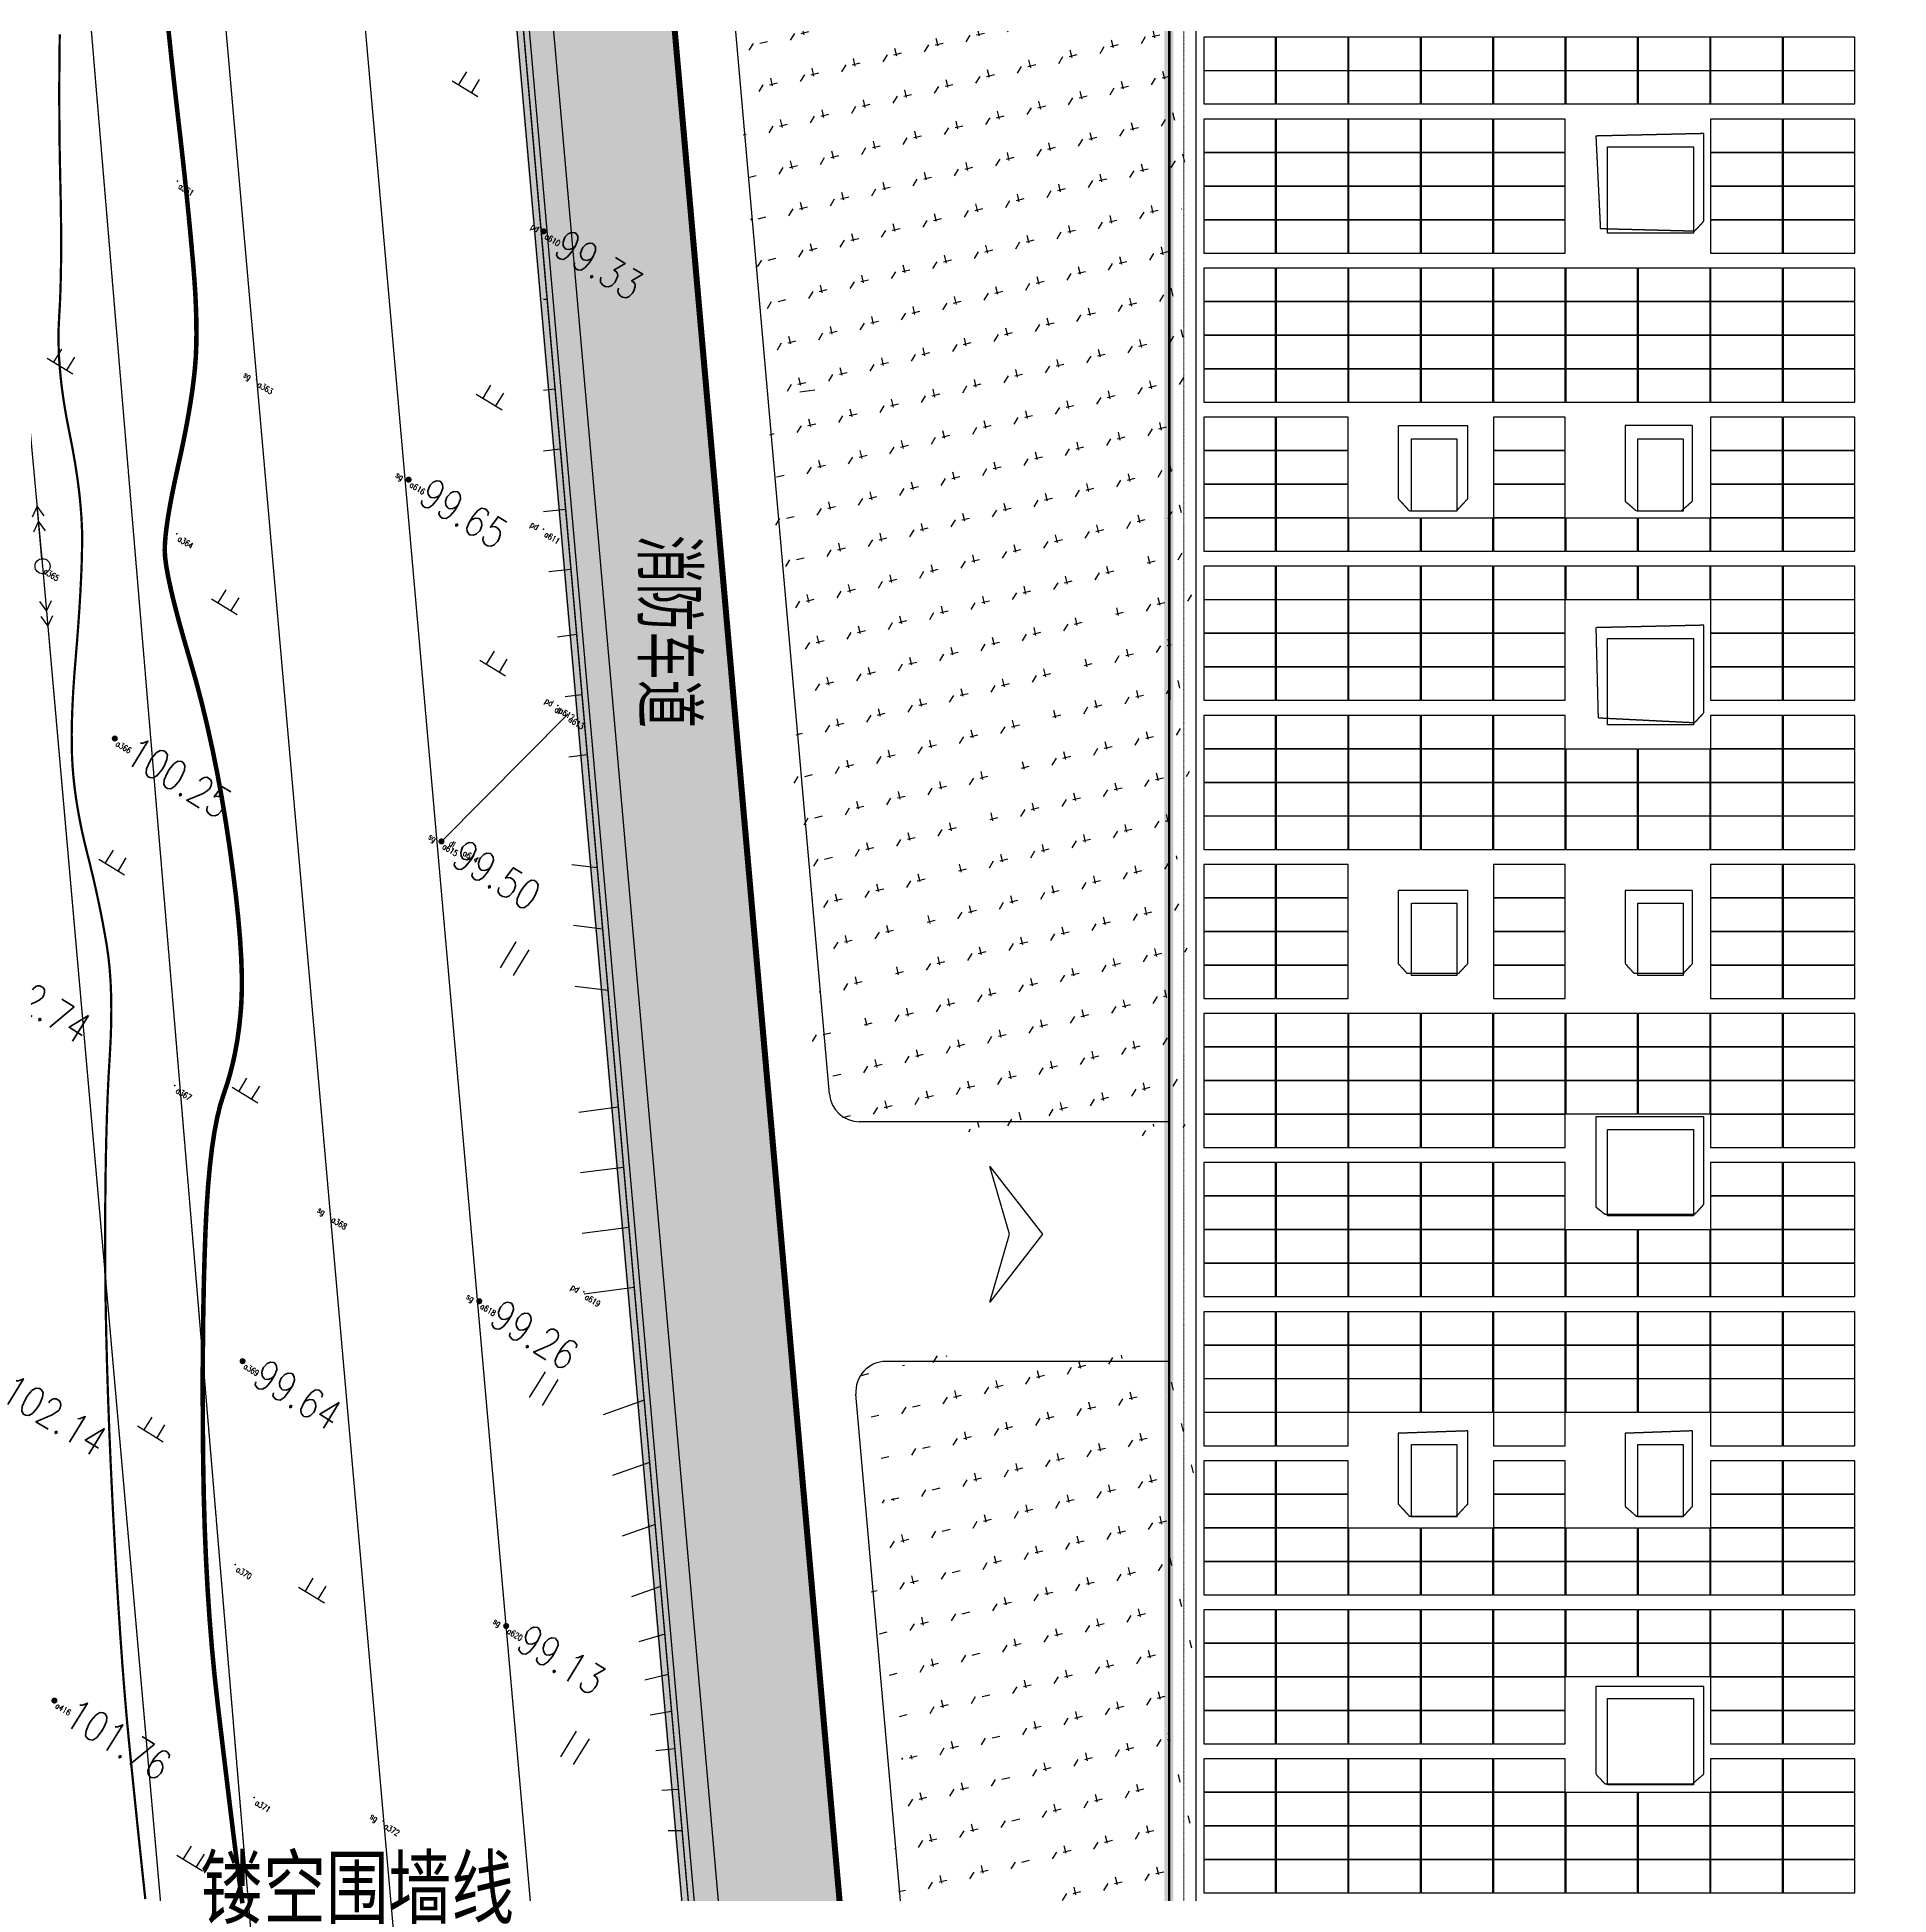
# Model space of a CAD drawing. Header units: metres. Extents: x -330863 to 383137, y -246038 to 314990.
# Drawn here: x -126028 to -64626, y -27439 to 34169 of the extents above; entities that cross this region are included whole.
import ezdxf
from ezdxf.enums import TextEntityAlignment as Align

# ---------------------------------------------------------------- set-up
doc = ezdxf.new("R2010")
doc.units = ezdxf.units.M
for name, pattern in [('DASH', [0.35, 0.25, -0.1]), ('DASHED', [1.524, 1.27, -0.254]), ('DOTE', [2.42, 2, -0.2, 0.02, -0.2]), ('HIDDEN', [0.375, 0.25, -0.125]), ('X1', [5, 4, -1]), ('X2', [10, 8, -2])]:
    doc.linetypes.add(name, pattern=pattern)
for name, color, linetype in [('-GRASS', 114, 'Continuous'), ('-建筑轮廓线', 7, 'Continuous'), ('-总图道路', 7, 'Continuous'), ('A-fence', 6, 'Continuous'), ('A-landscape', 41, 'Continuous'), ('MAP', 251, 'Continuous'), ('S_其它', 7, 'Continuous'), ('S市政接口', 7, 'Continuous'), ('农转用2000坐标', 6, 'Continuous'), ('单元区域外轮廓', 7, 'ByLayer'), ('屋脊线', 7, 'ByLayer'), ('组件', 7, 'ByLayer'), ('阴影', 8, 'DASHED'), ('障碍物', 7, 'ByLayer')]:
    doc.layers.add(name, color=color, linetype=linetype)
doc.layers.add('DOTE', color=7, linetype='DOTE', lineweight=0)
doc.layers.add('X消防车道', color=6, linetype='HIDDEN', lineweight=18)
doc.styles.add('-hzdxcROMANS', font='ROMANS.shx', dxfattribs={"width": 0.8, "bigfont": 'hztxt.shx'})
doc.styles.add('hz', font='simplex', dxfattribs={"width": 0.7, "bigfont": 'hztxt'})
doc.styles.add('等线体', font='simplex.shx', dxfattribs={"width": 0.6, "bigfont": 'hztxt.shx'})
doc.linetypes.add('1161', pattern='A,0,[149,AAA.SHX,S=0.15,R=0,X=0,Y=0],-1.6', length=1.6)
doc.linetypes.add('FENCELINE2', pattern='A,0.25,-0.1,[132,ltypeshp.shx,S=0.1,R=0,X=-0.1,Y=0],-0.1,1', length=1.45)
pattern_1 = [(58.51216202, (-1970228605.7, -2547630934.4), (-329.70504027, 1372.03724668), [264.58066, -1731.01015]), (13.51216202, (-1970228605.7, -2547630934.4), (-329.705265, 1372.03818184), [264.58066, -1146.51615]), (103.51216202, (-1970228605.7, -2547630934.4), (-1372.03818184, -329.705265), [264.58066, -1146.51615])]
pattern_2 = [(328.51223736, (-1970227838.2, -2547631404.5), (6187.806834, 1486.9588376), [1350, -3150]), (328.51223736, (-1970225300.8, -2547632431), (6187.806834, 1486.9588376), [1125, -3375]), (328.51223736, (-1970225375, -2547632121.6), (6187.806834, 1486.9588376), [900, -3600]), (328.51223736, (-1970225938.7, -2547630457), (6187.806834, 1486.9588376), [675, -675, 900, -2250]), (328.51223736, (-1970225821, -2547630265.2), (6187.806834, 1486.9588376), [900, -225, 1125, -2250]), (328.51223736, (-1970227078, -2547628440), (6187.806834, 1486.9588376), [1125, -3375]), (328.51223736, (-1970223315, -2547630481), (6187.806834, 1486.9588376), [1125, -3375]), (58.51223736, (-1970228135.6, -2547630167), (-1486.9588376, 6187.806834), [675, -3825]), (58.51223736, (-1970225797, -2547627641.4), (-1486.9588376, 6187.806834), [450, -4050]), (58.51223736, (-1970227838.2, -2547631404.5), (-1486.9588376, 6187.806834), [675, -3825]), (58.51223736, (-1970225339, -2547628186), (-1486.9588376, 6187.806834), [225, -4275]), (58.51223736, (-1970226087.4, -2547629838.3), (-1486.9588376, 6187.806834), [675, -3825]), (58.51223736, (-1970226526.3, -2547631416.5), (-1486.9588376, 6187.806834), [1125, -3375]), (58.51223736, (-1970224497.3, -2547628965.3), (-1486.9588376, 6187.806834), [675, -3825]), (58.51223736, (-1970225053.7, -2547630735.3), (-1486.9588376, 6187.806834), [900, -3600]), (58.51223736, (-1970224862, -2547630853), (-1486.9588376, 6187.806834), [900, -3600]), (58.51223736, (-1970225536, -2547632814.7), (-1486.9588376, 6187.806834), [450, -4050]), (58.51223736, (-1970224607.6, -2547632591.7), (-1486.9588376, 6187.806834), [1125, -3375]), (13.51223736, (-1970227987, -2547630785.7), (2350.4239943, 3837.3828294), [1909.188, -4454.7729]), (13.51223736, (-1970227485.7, -2547630829), (2350.4239943, 3837.3828294), [954.594, -5409.3669]), (13.51223736, (-1970224466, -2547629776), (2350.4239943, 3837.3828294), [1272.79215, -5091.1686]), (13.51223736, (-1970224348.6, -2547629584), (2350.4239943, 3837.3828294), [954.594, -5409.3669]), (103.51223736, (-1970225926.7, -2547629145.2), (-3837.3828294, 2350.4239943), [318.1995, -6045.7614]), (103.51223736, (-1970227987, -2547630785.7), (-3837.3828294, 2350.4239943), [636.3945, -5727.5664]), (103.51223736, (-1970226130.6, -2547630339.6), (-3837.3828294, 2350.4239943), [636.3945, -5727.5664]), (103.51223736, (-1970224583.6, -2547629968), (-3837.3828294, 2350.4239943), [636.3945, -5727.5664]), (103.51223736, (-1970222962.3, -2547629905.5), (-3837.3828294, 2350.4239943), [954.594, -5409.3669]), (103.51223736, (-1970223080, -2547630097.4), (-3837.3828294, 2350.4239943), [636.3945, -5727.5664]), (103.51223736, (-1970223036.7, -2547629596), (-3837.3828294, 2350.4239943), [636.3945, -5727.5664]), (103.51223736, (-1970226303.3, -2547632344.6), (-3837.3828294, 2350.4239943), [954.594, -5409.3669]), (355.07728856, (-1970223741.8, -2547630747.3), (3837.3828182, -2350.4239853), [503.1, -9559.2057]), (355.07728856, (-1970225288.8, -2547631119), (3837.3828182, -2350.4239853), [503.1, -9559.2057]), (355.07728856, (-1970225926.7, -2547629145.2), (3837.3828182, -2350.4239853), [1006.2, -9056.1057]), (355.07728856, (-1970225147.2, -2547628303.4), (3837.3828182, -2350.4239853), [1006.2, -9056.1057]), (355.07728856, (-1970225734.8, -2547629262.7), (3837.3828182, -2350.4239853), [1006.2, -9056.1057]), (355.07728856, (-1970222962.3, -2547629905.5), (3837.3828182, -2350.4239853), [1006.2, -9056.1057]), (355.07728856, (-1970227783, -2547629591.3), (3837.3828182, -2350.4239853), [1509.345, -8552.9607]), (355.07728856, (-1970227665.5, -2547629399.4), (3837.3828182, -2350.4239853), [1509.345, -8552.9607]), (355.07728856, (-1970226725.4, -2547627864.5), (3837.3828182, -2350.4239853), [1509.345, -8552.9607]), (31.94718618, (-1970224924.2, -2547629231.6), (2351.3384158, 3837.9530549), [503.1, -9559.2]), (31.94718618, (-1970223314.9, -2547630481.1), (2351.3384158, 3837.9530549), [503.1, -6036.6, 1006.2, -2515.5]), (31.94718618, (-1970223933.7, -2547630629.8), (2350.4239823, 3837.3828247), [1006.2, -9056.1057]), (31.94718618, (-1970226001, -2547628835.8), (2350.4239823, 3837.3828247), [1006.2, -9056.1057]), (31.94718618, (-1970226193, -2547628718.3), (2350.4239823, 3837.3828247), [1006.2, -9056.1057]), (31.94718618, (-1970224614.8, -2547629157.2), (2350.4239823, 3837.3828247), [1509.345, -8552.9607]), (85.07728856, (-1970226161.8, -2547629529), (2350.4239853, 3837.3828182), [503.1, -9559.2057]), (85.07728856, (-1970223902.5, -2547631440.5), (2350.4239853, 3837.3828182), [503.1, -9559.2057]), (85.07728856, (-1970225375.1, -2547632121.6), (2350.4239853, 3837.3828182), [1006.2, -9056.1057]), (85.07728856, (-1970225449.4, -2547631812.2), (2350.4239853, 3837.3828182), [1006.2, -9056.1057]), (85.07728856, (-1970223420.4, -2547629361), (2350.4239853, 3837.3828182), [1006.2, -9056.1057]), (85.07728856, (-1970227665.5, -2547629399.4), (2350.4239853, 3837.3828182), [1006.2, -9056.1057]), (85.07728856, (-1970226687, -2547632109.6), (2350.4239853, 3837.3828182), [1509.345, -8552.9607]), (121.94718618, (-1970223933.7, -2547630629.8), (-3837.3828247, 2350.4239823), [1006.2, -9056.1057]), (121.94718618, (-1970223859.3, -2547630939.2), (-3837.3828247, 2350.4239823), [1006.2, -9056.1057]), (121.94718618, (-1970227912.6, -2547631095), (-3837.3828247, 2350.4239823), [503.1, -9559.2057]), (121.94718618, (-1970225821.2, -2547630265.2), (-3837.3828247, 2350.4239823), [503.1, -9559.2057]), (121.94718618, (-1970224348.6, -2547629584.1), (-3837.3828247, 2350.4239823), [503.1, -9559.2057])]

# ---------------------------------------------------------------- blocks, each defined once
blk = doc.blocks.new('*U5')
at = {"layer": '单元区域外轮廓', "color": 2}
for points in [[(-88500, 145849, 10100), (88500, 145849, 10100), (88500, -93851, 10100), (64900, -93851, 10100), (64901, -129651, 10100), (-82500, -129651, 10100), (-82500, -112951, 10100), (-88500, -112951, 10100), (-88500, 145849, 10100)], [(-88500, 145849, 10600), (88500, 145849, 10600), (88500, -93851, 10600), (64900, -93851, 10600), (64901, -129651, 10600), (-82500, -129651, 10600), (-82500, -112951, 10600), (-88500, -112951, 10600), (-88500, 145849, 10600)]]:
    blk.add_polyline3d(points, close=True, dxfattribs=at)
at = {"flags": 1}
for tag in ['unit_id', 'unit_name', 'parapet_height', 'ground_elevation', 'is_enable_parapet']:
    blk.add_attdef(tag, (0, 0), '', height=2.5, dxfattribs=at)
blk = doc.blocks.new('*U6')
at = {"layer": '屋脊线', "color": 30}
blk.add_line((-88500, 145849, 10100), (-88500, -112951, 10100), dxfattribs=at)
at = {"flags": 1}
for tag in ['unit_id', 'unit_name']:
    blk.add_attdef(tag, (0, 0), '', height=2.5, dxfattribs=at)
blk = doc.blocks.new('*U50')
at = {"layer": '障碍物', "color": 1}
blk.add_polyline3d([(-72950, 20849, 10), (-71450, 20849, 10), (-71450, 18449, 10), (-72950, 18449, 10)], close=True, dxfattribs=at)
at = {"flags": 1}
for tag in ['height', 'shape']:
    blk.add_attdef(tag, (0, 0), '', height=2.5, dxfattribs=at)
blk = doc.blocks.new('*U51')
at = {"layer": '障碍物', "color": 1}
blk.add_polyline3d([(-72950, 5449, 10), (-71450, 5449, 10), (-71450, 3049, 10), (-72950, 3049, 10)], close=True, dxfattribs=at)
at = {"flags": 1}
for tag in ['height', 'shape']:
    blk.add_attdef(tag, (0, 0), '', height=2.5, dxfattribs=at)
blk = doc.blocks.new('*U52')
at = {"layer": '障碍物', "color": 1}
blk.add_polyline3d([(-72950, -12501, 10), (-71450, -12501, 10), (-71450, -14901, 10), (-72950, -14901, 10)], close=True, dxfattribs=at)
at = {"flags": 1}
for tag in ['height', 'shape']:
    blk.add_attdef(tag, (0, 0), '', height=2.5, dxfattribs=at)
blk = doc.blocks.new('*U63')
at = {"layer": '障碍物', "color": 1}
blk.add_polyline3d([(-73960, 30529, 10), (-71100, 30529, 10), (-71100, 27668, 10), (-73960, 27668, 10)], close=True, dxfattribs=at)
at = {"flags": 1}
for tag in ['height', 'shape']:
    blk.add_attdef(tag, (0, 0), '', height=2.5, dxfattribs=at)
blk = doc.blocks.new('*U64')
at = {"layer": '障碍物', "color": 1}
blk.add_polyline3d([(-73960, 14229, 10), (-71100, 14229, 10), (-71100, 11368, 10), (-73960, 11368, 10)], close=True, dxfattribs=at)
at = {"flags": 1}
for tag in ['height', 'shape']:
    blk.add_attdef(tag, (0, 0), '', height=2.5, dxfattribs=at)
blk = doc.blocks.new('*U65')
at = {"layer": '障碍物', "color": 1}
blk.add_polyline3d([(-73960, -2061, 10), (-71100, -2061, 10), (-71100, -4921, 10), (-73960, -4921, 10)], close=True, dxfattribs=at)
at = {"flags": 1}
for tag in ['height', 'shape']:
    blk.add_attdef(tag, (0, 0), '', height=2.5, dxfattribs=at)
blk = doc.blocks.new('*U66')
at = {"layer": '障碍物', "color": 1}
blk.add_polyline3d([(-73960, -20931, 10), (-71100, -20931, 10), (-71100, -23792, 10), (-73960, -23792, 10)], close=True, dxfattribs=at)
at = {"flags": 1}
for tag in ['height', 'shape']:
    blk.add_attdef(tag, (0, 0), '', height=2.5, dxfattribs=at)
blk = doc.blocks.new('*U345')
at = {"layer": '障碍物', "color": 1}
blk.add_polyline3d([(-80450, 20849, 10), (-78950, 20849, 10), (-78950, 18449, 10), (-80450, 18449, 10)], close=True, dxfattribs=at)
at = {"flags": 1}
for tag in ['height', 'shape']:
    blk.add_attdef(tag, (0, 0), '', height=2.5, dxfattribs=at)
blk = doc.blocks.new('*U346')
at = {"layer": '障碍物', "color": 1}
blk.add_polyline3d([(-80450, 5449, 10), (-78950, 5449, 10), (-78950, 3049, 10), (-80450, 3049, 10)], close=True, dxfattribs=at)
at = {"flags": 1}
for tag in ['height', 'shape']:
    blk.add_attdef(tag, (0, 0), '', height=2.5, dxfattribs=at)
blk = doc.blocks.new('*U347')
at = {"layer": '障碍物', "color": 1}
blk.add_polyline3d([(-80450, -12501, 10), (-78950, -12501, 10), (-78950, -14901, 10), (-80450, -14901, 10)], close=True, dxfattribs=at)
at = {"flags": 1}
for tag in ['height', 'shape']:
    blk.add_attdef(tag, (0, 0), '', height=2.5, dxfattribs=at)
blk = doc.blocks.new('*U7')
at = {"layer": '组件', "color": 0}
blk.add_polyline3d([(0, 0, 0), (0, 109.6, 0), (-238.1, 109.6, 11.9), (-238.1, 0, 11.9)], close=True, dxfattribs=at)
at = {"flags": 1}
for tag in ['mounting-hole-spacing1', 'mounting-hole-spacing2', 'module-material', 'vmpo', 'voco', 'silicon-material', 'panel-length', 'panel-width', 'panel-height', 'userid', 'theme', 'note', 'name', 'pmax', 'company-name', 'id', 'impo', 'isco']:
    blk.add_attdef(tag, (0, 0), '', height=2.5, dxfattribs=at)
blk = doc.blocks.new('gc013a')
at = {"linetype": 'Continuous'}
blk.add_line((0.5, 0), (4, 0), dxfattribs=at)
at = {"linetype": 'Continuous', "flags": 128}
for points in [[(2.31, -0.4), (3, 0), (2.31, 0.4)], [(3.31, -0.4), (4, 0), (3.31, 0.4)]]:
    blk.add_lwpolyline(points, dxfattribs=at)
blk = doc.blocks.new('gc170')
at = {"linetype": 'Continuous'}
blk.add_circle((0, 0), 0.5, dxfattribs=at)
blk = doc.blocks.new('gc119')
for p, q in [((-1, 0), (1, 0)), ((-0.5, 1), (-0.5, 0)), ((0.5, 1), (0.5, 0))]:
    blk.add_line(p, q)
blk = doc.blocks.new('GC200')
at = {"linetype": 'Continuous', "const_width": 0.2, "flags": 128}
blk.add_lwpolyline([(-0.1, 0, 1), (0.1, 0, 1)], format="xyb", close=True, dxfattribs=at)
blk = doc.blocks.new('gc121')
for p, q in [((-0.5, -1), (-0.5, 1)), ((0.5, -1), (0.5, 1))]:
    blk.add_line(p, q)

msp = doc.modelspace()

# ---------------------------------------------------------------- hatches: boundary and pattern name
at = {"layer": '-GRASS'}
h = msp.add_hatch(dxfattribs=at)
h.set_pattern_fill('GRASS', color=256, scale=500, angle=-31.48784)
h.set_pattern_definition(pattern_1)
h.paths.add_polyline_path([(-110827, 56236), (-111850, 56464), (-93881, -147449), (-92857, -147676)])
h = msp.add_hatch(dxfattribs=at)
h.set_pattern_fill('GRASS', color=256, scale=500, angle=-31.48784)
h.set_pattern_definition(pattern_1)
h.paths.add_polyline_path([(-88600, 41871), (-88500, 18208), (-102112, 25690), (-103098, 36883), (-102102, 37971), (-99200, 37971), (-99200, 41871)])
h = msp.add_hatch(dxfattribs=at)
h.set_pattern_fill('GRASS', color=256, scale=500, angle=-31.48784)
h.set_pattern_definition(pattern_1)
h.paths.add_polyline_path([(-88500, 18208), (-102112, 25690), (-99754, -1067, 0.388698), (-98758, -1979), (-88500, -1979)])
h = msp.add_hatch(dxfattribs=at)
h.set_pattern_fill('GRASS', color=256, scale=500, angle=-31.48784)
h.set_pattern_definition(pattern_1)
h.paths.add_polyline_path([(-88500, -9749), (-97881, -9749, 0.440198), (-98877, -10837), (-94537, -60087, 0.388693), (-93541, -60999), (-88500, -60999)])
at = {"layer": 'A-landscape', "linetype": 'Continuous'}
h = msp.add_hatch(dxfattribs=at)
h.set_pattern_fill('毛石砌体', color=256, scale=300, angle=-31.48776, style=0)
h.set_pattern_definition(pattern_2)
h.paths.add_polyline_path([(-114246, 85921), (-114638, 85820), (-107754, 7704), (-107362, 7805)])
h = msp.add_hatch(dxfattribs=at)
h.set_pattern_fill('毛石砌体', color=256, scale=300, angle=-31.48776, style=0)
h.set_pattern_definition(pattern_2)
h.paths.add_polyline_path([(-107362, 7805), (-107754, 7704), (-93150, -158029), (-92783, -157629)])
at = {"layer": 'X消防车道'}
h = msp.add_hatch(dxfattribs=at)
h.set_pattern_fill('DOTS', color=8, scale=1000, angle=-31.48784)
h.set_pattern_definition([(328.51216202, (-1970228605.7, -2547630934.4), (1506.0502845, 939.1527315), [0, -1587.5])])
h.paths.add_polyline_path([(-93210, -143670, 0.388696), (-80261, -155529), (-29868, -155529, 0.072993), (-27282, -155149), (-24813, -154408, -0.072993), (-22226, -154029), (83400, -154029, -0.414215), (92400, -163029), (92400, -173022), (96400, -173176), (96400, -163029, 0.41422), (83400, -150029), (-22813, -150029, 0.072993), (-25400, -150408), (-27869, -151149, -0.072993), (-30455, -151529), (-80261, -151529, -0.388698), (-89226, -143319), (-114667, 145381, -0.440198), (-105702, 155171), (86000, 155171, -0.414211), (95000, 146171, -0.141448), (97000, 153099, 0.25767), (86000, 159171), (-105702, 159171, 0.440196), (-118651, 145030)])

# ---------------------------------------------------------------- linework, layer by layer
at = {"layer": '-建筑轮廓线', "const_width": 300, "elevation": 10100}
msp.add_lwpolyline([(88500, 145851), (-88500, 145851), (-88500, -112949), (-82500, -112949), (-82500, -129749), (-82800, -129749), (-82800, -145849), (65100, -145849), (65100, -129749), (64800, -129749), (64800, -93849), (88500, -93849)], close=True, dxfattribs=at)
at = {"layer": '-总图道路'}
for p, q in [((-92049, -156849, 10100), (-118710, 145698, 10100)), ((-99754, -887, 10100), (-103098, 37063, 10100)), ((-88500, -1799, 10100), (-98758, -1799, 10100)), ((-88500, -9749, 10100), (-97881, -9749, 10100)), ((-94537, -60087, 10100), (-98877, -10837, 10100))]:
    msp.add_line(p, q, dxfattribs=at)
for points, elevation in [([(-125222, 148767), (-97502, -165927)], 112109), ([(-129814, 148371), (-102154, -165637)], 10100)]:
    msp.add_lwpolyline(points, dxfattribs=dict(at, elevation=elevation))
for centre, start, end in [((-98758, -799, 10100), 185.03605, 270), ((-97881, -10749, 10100), 90, 185.03605)]:
    msp.add_arc(centre, 1000, start, end, dxfattribs=at)
at = {"layer": 'A-fence', "linetype": 'FENCELINE2', "ltscale": 0.0025}
msp.add_line((-119976, 148671, 10100), (-92966, -157829, 10100), dxfattribs=at)
at = {"layer": 'A-landscape', "linetype": 'Continuous', "elevation": 10100}
for points in [[(-93150, -158029), (-120177, 148671)], [(-92783, -157629), (-119775, 148671)]]:
    msp.add_lwpolyline(points, dxfattribs=at)
at = {"layer": 'DOTE', "ltscale": 0.0015}
msp.add_line((-88000, -112449, 10100), (-88000, 145351, 10100), dxfattribs=at)
at = {"layer": 'MAP', "linetype": 'Continuous', "elevation": 10100, "flags": 128}
msp.add_lwpolyline([(-144670, 223432), (-141455, 189104), (-136328, 130518), (-131068, 73267), (-125848, 16624), (-120874, -39732), (-116062, -92847), (-111078, -148261)], dxfattribs=at)
msp.add_lwpolyline([(90000, 198989), (-123978, 194084), (-92776, -159993), (90000, -167056)], close=True, dxfattribs=at)
at = {"layer": 'MAP', "linetype": 'X1', "elevation": 10100, "flags": 128}
msp.add_lwpolyline([(-106124, -152388), (-118182, -37646), (-130410, 108087), (-131733, 122020), (-135484, 151514)], dxfattribs=at)
at = {"layer": 'MAP', "linetype": 'Continuous', "flags": 128}
for points, const_width in [([(-119221, -27719), (-119273, -27343), (-119324, -26966), (-119374, -26589), (-119423, -26212), (-119474, -25801), (-119534, -25326), (-119600, -24785), (-119674, -24179), (-119755, -23507), (-119844, -22770), (-119940, -21967), (-120043, -21099), (-120144, -20186), (-120233, -19248), (-120311, -18284), (-120377, -17294), (-120431, -16280), (-120473, -15239), (-120504, -14174), (-120523, -13083), (-120534, -11998), (-120538, -10950), (-120537, -9938), (-120530, -8963), (-120518, -8025), (-120500, -7124), (-120476, -6260), (-120447, -5433), (-120409, -4654), (-120361, -3935), (-120301, -3276), (-120231, -2677), (-120150, -2139), (-120058, -1660), (-119956, -1242), (-119842, -883), (-119729, -549), (-119627, -203), (-119537, 155), (-119458, 525), (-119391, 907), (-119335, 1301), (-119291, 1706), (-119258, 2124), (-119241, 2575), (-119242, 3081), (-119262, 3643), (-119300, 4260), (-119358, 4932), (-119434, 5660), (-119530, 6443), (-119644, 7282), (-119772, 8137), (-119911, 8972), (-120061, 9785), (-120221, 10578), (-120392, 11349), (-120573, 12100), (-120765, 12829), (-120968, 13537), (-121162, 14204), (-121331, 14810), (-121474, 15354), (-121590, 15837), (-121681, 16258), (-121746, 16618), (-121785, 16917), (-121798, 17154), (-121791, 17378), (-121770, 17637), (-121736, 17931), (-121688, 18259), (-121626, 18623), (-121551, 19021), (-121462, 19454), (-121360, 19923), (-121255, 20399), (-121160, 20856), (-121075, 21293), (-121000, 21712), (-120934, 22112), (-120878, 22492), (-120832, 22853), (-120796, 23196), (-120769, 23541), (-120753, 23913), (-120746, 24311), (-120749, 24735), (-120762, 25186), (-120784, 25662), (-120817, 26164), (-120859, 26693), (-120908, 27235), (-120958, 27776), (-121010, 28318), (-121064, 28859), (-121121, 29401), (-121179, 29943), (-121239, 30484), (-121301, 31026), (-121363, 31564), (-121423, 32093), (-121482, 32615), (-121538, 33128), (-121593, 33633), (-121645, 34130), (-121696, 34619)], 150), ([(-122441, -27581), (-122526, -26798), (-122608, -26023), (-122689, -25256), (-122767, -24497), (-122844, -23746), (-122919, -23003), (-122992, -22268), (-123064, -21505), (-123134, -20681), (-123203, -19795), (-123270, -18848), (-123337, -17838), (-123402, -16767), (-123465, -15634), (-123528, -14439), (-123586, -13231), (-123636, -12058), (-123678, -10919), (-123713, -9816), (-123740, -8747), (-123759, -7714), (-123770, -6715), (-123774, -5751), (-123772, -4828), (-123764, -3953), (-123753, -3125), (-123736, -2344), (-123715, -1610), (-123690, -924), (-123660, -285), (-123625, 307), (-123594, 862), (-123575, 1393), (-123569, 1900), (-123575, 2381), (-123593, 2838), (-123624, 3270), (-123667, 3677), (-123722, 4059), (-123786, 4430), (-123854, 4803), (-123927, 5177), (-124005, 5552), (-124087, 5930), (-124173, 6308), (-124265, 6689), (-124361, 7071), (-124454, 7451), (-124539, 7824), (-124614, 8192), (-124680, 8553), (-124737, 8909), (-124784, 9258), (-124822, 9602), (-124851, 9939), (-124871, 10288), (-124882, 10668), (-124883, 11077), (-124875, 11517), (-124858, 11987), (-124832, 12487), (-124796, 13017), (-124751, 13577), (-124705, 14140), (-124664, 14679), (-124629, 15193), (-124599, 15683), (-124575, 16150), (-124556, 16591), (-124544, 17009), (-124537, 17402), (-124539, 17793), (-124557, 18204), (-124589, 18635), (-124635, 19085), (-124696, 19556), (-124771, 20046), (-124861, 20556), (-124965, 21086), (-125068, 21617), (-125153, 22133), (-125221, 22632), (-125271, 23116), (-125305, 23583), (-125320, 24034), (-125319, 24469), (-125299, 24888), (-125274, 25319), (-125255, 25791), (-125242, 26302), (-125234, 26854), (-125233, 27446), (-125237, 28078), (-125247, 28750), (-125262, 29462), (-125278, 30206), (-125289, 30973), (-125294, 31762), (-125295, 32575), (-125289, 33410), (-125279, 34268)], 75)]:
    msp.add_lwpolyline(points, dxfattribs=dict(at, const_width=const_width))
at = {"layer": 'MAP', "linetype": 'Continuous', "elevation": 10100}
for points in [[(-109120, 25473), (-109234, 25473)], [(-108857, 22495), (-109237, 22452)], [(-100243, 22457), (-100739, 22401)], [(-108681, 20502), (-109239, 20439)], [(-108506, 18509), (-109241, 18426)], [(-108330, 16516), (-109057, 16434)], [(-125672, 14632), (-121049, -37740)], [(-108140, 14355), (-108774, 14271)], [(-107964, 12360), (-108515, 12288)], [(-107788, 10366), (-108400, 10286)], [(-107458, 6622), (-108299, 6724)], [(-107279, 4586), (-108242, 4703)], [(-107099, 2550), (-108185, 2681)], [(-106758, -1321), (-108067, -1488)], [(-106583, -3315), (-108010, -3498)], [(-106407, -5308), (-107954, -5507)], [(-106231, -7302), (-107888, -7515)], [(-105902, -11037), (-107260, -11521)], [(-105721, -13096), (-106945, -13532)], [(-105539, -15154), (-106630, -15543)], [(-105358, -17213), (-106316, -17554)], [(-105219, -18789), (-106081, -19052)], [(-105101, -20130), (-105883, -20316)], [(-104992, -21363), (-105700, -21483)], [(-104884, -22593), (-105516, -22658)], [(-104764, -23949), (-105310, -23974)], [(-104644, -25318), (-105100, -25313)]]:
    msp.add_lwpolyline(points, dxfattribs=at)
at = {"layer": 'MAP', "linetype": '1161', "elevation": 10100, "flags": 128}
msp.add_lwpolyline([(-112622, 7497), (-108440, 11711)], dxfattribs=at)
at = {"layer": 'MAP', "linetype": 'Continuous'}
for p in [(-121380, 29395, 110105), (-109232, 27731, 109426), (-118755, 22817, 109757), (-113710, 19494, 109752), (-121401, 17703, 110049), (-109241, 17850, 109318), (-125848, 16624, 111383), (-108758, 12002, 109316), (-108440, 11711, 109371), (-123453, 10910, 110350), (-112622, 7497, 109602), (-111941, 7277, 109607), (-121461, -603, 110314), (-116305, -4881, 109403), (-111367, -7752, 109361), (-107899, -7444, 108923), (-119216, -9740, 109741), (-119461, -16478, 109851), (-110476, -18523, 109225), (-125457, -20996, 111855), (-118837, -24214, 109924), (-114560, -24993, 109123)]:
    msp.add_point(p, dxfattribs=at)
at = {"layer": 'S_其它', "elevation": 10100}
msp.add_lwpolyline([(-94436, -3282), (-92695, -5532), (-94436, -7782), (-93783, -5532), (-94436, -3282)], dxfattribs=at)
at = {"layer": 'X消防车道', "color": 8, "ltscale": 0.01}
for p, q in [((-93210, -143670, 10100), (-118822, 146961, 10100)), ((-89226, -143319, 10100), (-114667, 145381, 10100))]:
    msp.add_line(p, q, dxfattribs=at)
at = {"layer": '农转用2000坐标', "color": 1, "linetype": 'DASH', "ltscale": 0.01, "const_width": 500, "elevation": 10100}
msp.add_lwpolyline([(90000, 198989), (-123978, 194084), (-92776, -159993), (90000, -167056)], close=True, dxfattribs=at)
at = {"layer": '农转用2000坐标', "color": 5, "linetype": 'X2', "ltscale": 0.001, "const_width": 200, "elevation": 10100}
msp.add_lwpolyline([(85000, 193873), (-118529, 189207), (-88182, -155167), (85000, -161859)], close=True, dxfattribs=at)
at = {"layer": '单元区域外轮廓', "elevation": 10100}
msp.add_lwpolyline([(-88500, 145849), (88500, 145849), (88500, -93851), (64900, -93851), (64901, -129651), (-82500, -129651), (-82500, -112951), (-88500, -112951), (-88500, 145849)], dxfattribs=at)
at = {"layer": '阴影', "linetype": 'DASHED'}
for points in [[(-64653, -129579, 8904), (-82461, -129580, 9798), (-82462, -112952, 9798), (-88497, -112871, 10101), (-88427, 145834, 10097), (-87607, 145834, 10056), (-87603, -111821, 10056), (-81046, -111337, 9727), (-81046, -127642, 9727), (-73743, -126997, 9360), (-74340, -126674, 9390), (-74340, -123687, 9390), (-70763, -123687, 9211), (-70837, -126674, 9214), (-64653, -126028, 8904), (-64653, -129579, 8904)], [(-70765, 28065, 9211), (-70765, 30971, 9211), (-74342, 30890, 9390), (-74193, 27823, 9383), (-71063, 27742, 9226), (-70765, 28065, 9211)], [(-78589, 18863, 9603), (-78589, 21284, 9603), (-80899, 21284, 9719), (-80899, 18863, 9719), (-80526, 18459, 9701), (-78962, 18459, 9622), (-78589, 18863, 9603)], [(-71138, 18782, 9229), (-71138, 21285, 9229), (-73373, 21285, 9342), (-73373, 18782, 9342), (-73001, 18459, 9323), (-71510, 18459, 9248), (-71138, 18782, 9229)], [(-70765, 11760, 9211), (-70765, 14666, 9211), (-74342, 14585, 9390), (-74267, 11598, 9386), (-71063, 11437, 9226), (-70765, 11760, 9211)], [(-78589, 3446, 9603), (-78589, 5867, 9603), (-80899, 5867, 9719), (-80899, 3445, 9719), (-80601, 3123, 9704), (-78887, 3123, 9618), (-78589, 3446, 9603)], [(-71138, 3446, 9229), (-71138, 5867, 9229), (-73373, 5867, 9342), (-73373, 3446, 9342), (-73075, 3123, 9327), (-71436, 3123, 9244), (-71138, 3446, 9229)], [(-70765, -4546, 9211), (-70765, -1640, 9211), (-74341, -1640, 9390), (-74341, -4626, 9390), (-74043, -4868, 9375), (-71063, -4868, 9226), (-70765, -4546, 9211)], [(-78588, -14474, 9603), (-78589, -12053, 9603), (-80898, -12133, 9719), (-80898, -14474, 9719), (-80526, -14878, 9701), (-78961, -14878, 9622), (-78588, -14474, 9603)], [(-71137, -14555, 9229), (-71137, -12052, 9229), (-73373, -12133, 9342), (-73373, -14555, 9342), (-73000, -14878, 9323), (-71435, -14878, 9244), (-71137, -14555, 9229)], [(-70765, -23434, 9211), (-70765, -20528, 9211), (-74341, -20528, 9390), (-74341, -23434, 9390), (-74043, -23757, 9375), (-71137, -23757, 9229), (-70765, -23434, 9211)]]:
    msp.add_polyline3d(points, close=True, dxfattribs=at)
at = {"layer": '障碍物', "elevation": 10300}
for points in [[(-73960, 30529), (-71100, 30529), (-71100, 27668), (-73960, 27668)], [(-73960, 14229), (-71100, 14229), (-71100, 11368), (-73960, 11368)], [(-73960, -2061), (-71100, -2061), (-71100, -4921), (-73960, -4921)], [(-73960, -20931), (-71100, -20931), (-71100, -23792), (-73960, -23792)]]:
    msp.add_lwpolyline(points, close=True, dxfattribs=at)
at = {"layer": '障碍物', "color": 4, "elevation": 10300}
for points in [[(-80450, 20849), (-78950, 20849), (-78950, 18449), (-80450, 18449)], [(-72950, 20849), (-71450, 20849), (-71450, 18449), (-72950, 18449)], [(-80450, 5449), (-78950, 5449), (-78950, 3049), (-80450, 3049)], [(-72950, 5449), (-71450, 5449), (-71450, 3049), (-72950, 3049)], [(-80450, -12501), (-78950, -12501), (-78950, -14901), (-80450, -14901)], [(-72950, -12501), (-71450, -12501), (-71450, -14901), (-72950, -14901)]]:
    msp.add_lwpolyline(points, close=True, dxfattribs=at)

# ---------------------------------------------------------------- block references
at = {"layer": 'MAP', "linetype": 'Continuous', "zscale": 1000}
for name, p, xscale, yscale, rotation in [('gc119', (-111844, 32465, 10100), 500, 500, 328.5121620192327), ('gc119', (-125268, 23260, 10100), 500, 500, 328.5121620192327), ('gc119', (-111040, 22070, 10100), 500, 500, 328.5121620192327), ('gc013a', (-125848, 16624, 10100), 500.0000000000035, 500.0000000000035, 95.26521805676063), ('gc170', (-125848, 16624, 10100), 500, 500, 328.5121620192327), ('gc013a', (-125848, 16624, 10100), 499.9999999999992, 499.9999999999992, 275.0442122397128), ('gc119', (-119820, 15282, 10100), 500, 500, 328.5121620192327), ('gc119', (-110926, 13245, 10100), 500, 500, 328.5121620192327), ('gc119', (-123557, 6652, 10100), 500, 500, 328.5121620192327), ('gc121', (-110190, 3605, 10100), 500, 500, 328.5121620192327), ('gc119', (-119132, -912, 10100), 500, 500, 328.5121620192327), ('gc121', (-109225, -10648, 10100), 500, 500, 328.5121620192327), ('gc119', (-122278, -12149, 10100), 500, 500, 328.5121620192327), ('gc119', (-116931, -17498, 10100), 500, 500, 328.5121620192327), ('gc121', (-108191, -22563, 10100), 500, 500, 328.5121620192327), ('gc119', (-120970, -26380, 10100), 500, 500, 328.5121620192327)]:
    msp.add_blockref(name, p, dxfattribs=dict(at, xscale=xscale, yscale=yscale, rotation=rotation))
at = {"layer": 'MAP', "linetype": 'Continuous'}
ref = msp.add_blockref('GC200', (-109232, 27731, 109426), dxfattribs=dict(at, xscale=500, yscale=500, zscale=500, rotation=328.5121620192327))
ref.add_attrib('height', '99.33', dxfattribs={"layer": 'GCD', "linetype": 'Continuous', "height": 1000, "rotation": 328.51216, "style": '等线体', "width": 0.8}).set_placement((-108720, 27418, 109426), align=Align.MIDDLE_LEFT)
ref = msp.add_blockref('GC200', (-113710, 19494, 109752), dxfattribs=dict(at, xscale=500, yscale=500, zscale=500, rotation=328.5121620192327))
ref.add_attrib('height', '99.65', dxfattribs={"layer": 'GCD', "linetype": 'Continuous', "height": 1000, "rotation": 328.51216, "style": '等线体', "width": 0.8}).set_placement((-113198, 19180, 109752), align=Align.MIDDLE_LEFT)
ref = msp.add_blockref('GC200', (-123453, 10910, 110350), dxfattribs=dict(at, xscale=500, yscale=500, zscale=500, rotation=328.5121620192327))
ref.add_attrib('height', '100.25', dxfattribs={"layer": 'GCD', "linetype": 'Continuous', "height": 1000, "rotation": 328.51216, "style": '等线体', "width": 0.8}).set_placement((-122941, 10596, 110350), align=Align.MIDDLE_LEFT)
ref = msp.add_blockref('GC200', (-112622, 7497, 109602), dxfattribs=dict(at, xscale=500, yscale=500, zscale=500, rotation=328.5121620192327))
ref.add_attrib('height', '99.50', dxfattribs={"layer": 'GCD', "linetype": 'Continuous', "height": 1000, "rotation": 328.51216, "style": '等线体', "width": 0.8}).set_placement((-112110, 7184, 109602), align=Align.MIDDLE_LEFT)
ref = msp.add_blockref('GC200', (-128114, 3455, 112843), dxfattribs=dict(at, xscale=500, yscale=500, zscale=500, rotation=328.5121620192327))
ref.add_attrib('height', '102.74', dxfattribs={"layer": 'GCD', "linetype": 'Continuous', "height": 1000, "rotation": 328.51216, "style": '等线体', "width": 0.8}).set_placement((-127603, 3141, 112843), align=Align.MIDDLE_LEFT)
ref = msp.add_blockref('GC200', (-111367, -7752, 109361), dxfattribs=dict(at, xscale=500, yscale=500, zscale=500, rotation=328.5121620192327))
ref.add_attrib('height', '99.26', dxfattribs={"layer": 'GCD', "linetype": 'Continuous', "height": 1000, "rotation": 328.51216, "style": '等线体', "width": 0.8}).set_placement((-110855, -8065, 109361), align=Align.MIDDLE_LEFT)
ref = msp.add_blockref('GC200', (-119216, -9740, 109741), dxfattribs=dict(at, xscale=500, yscale=500, zscale=500, rotation=328.5121620192327))
ref.add_attrib('height', '99.64', dxfattribs={"layer": 'GCD', "linetype": 'Continuous', "height": 1000, "rotation": 328.51216, "style": '等线体', "width": 0.8}).set_placement((-118704, -10053, 109741), align=Align.MIDDLE_LEFT)
ref = msp.add_blockref('GC200', (-127575, -10239, 112244), dxfattribs=dict(at, xscale=500, yscale=500, zscale=500, rotation=328.5121620192327))
ref.add_attrib('height', '102.14', dxfattribs={"layer": 'GCD', "linetype": 'Continuous', "height": 1000, "rotation": 328.51216, "style": '等线体', "width": 0.8}).set_placement((-127064, -10552, 112244), align=Align.MIDDLE_LEFT)
ref = msp.add_blockref('GC200', (-110476, -18523, 109225), dxfattribs=dict(at, xscale=500, yscale=500, zscale=500, rotation=328.5121620192327))
ref.add_attrib('height', '99.13', dxfattribs={"layer": 'GCD', "linetype": 'Continuous', "height": 1000, "rotation": 328.51216, "style": '等线体', "width": 0.8}).set_placement((-109965, -18836, 109225), align=Align.MIDDLE_LEFT)
ref = msp.add_blockref('GC200', (-125457, -20996, 111855), dxfattribs=dict(at, xscale=500, yscale=500, zscale=500, rotation=328.5121620192327))
ref.add_attrib('height', '101.76', dxfattribs={"layer": 'GCD', "linetype": 'Continuous', "height": 1000, "rotation": 328.51216, "style": '等线体', "width": 0.8}).set_placement((-124945, -21309, 111855), align=Align.MIDDLE_LEFT)
at = {"layer": '单元区域外轮廓'}
msp.add_blockref('*U5', (0, 0), dxfattribs=at)
at = {"layer": '屋脊线'}
msp.add_blockref('*U6', (0, 0), dxfattribs=at)
at = {"layer": '组件', "color": 5, "xscale": 10, "yscale": 10, "zscale": 10}
for p in [(-84961, 33069, 10023), (-82560, 33069, 9902), (-80159, 33069, 9781), (-77758, 33069, 9661), (-75357, 33069, 9540), (-72956, 33069, 9420), (-70555, 33069, 9299), (-68154, 33069, 9179), (-65753, 33069, 9058), (-84961, 31953, 10023), (-82560, 31953, 9902), (-80159, 31953, 9781), (-77758, 31953, 9661), (-75357, 31953, 9540), (-72956, 31953, 9420), (-70555, 31953, 9299), (-68154, 31953, 9179), (-65753, 31953, 9058), (-84961, 30357, 10023), (-82560, 30357, 9902), (-80159, 30357, 9781), (-77758, 30357, 9661), (-75357, 30357, 9540), (-68154, 30357, 9179), (-65753, 30357, 9058), (-84961, 29241, 10023), (-82560, 29241, 9902), (-80159, 29241, 9781), (-77758, 29241, 9661), (-75357, 29241, 9540), (-68154, 29241, 9179), (-65753, 29241, 9058), (-84961, 28125, 10023), (-82560, 28125, 9902), (-80159, 28125, 9781), (-77758, 28125, 9661), (-75357, 28125, 9540), (-68154, 28125, 9179), (-65753, 28125, 9058), (-84961, 27009, 10023), (-82560, 27009, 9902), (-80159, 27009, 9781), (-77758, 27009, 9661), (-75357, 27009, 9540), (-68154, 27009, 9179), (-65753, 27009, 9058), (-84961, 25413, 10023), (-82560, 25413, 9902), (-80159, 25413, 9781), (-77758, 25413, 9661), (-75357, 25413, 9540), (-72956, 25413, 9420), (-70555, 25413, 9299), (-68154, 25413, 9179), (-65753, 25413, 9058), (-84961, 24297, 10023), (-82560, 24297, 9902), (-80159, 24297, 9781), (-77758, 24297, 9661), (-75357, 24297, 9540), (-72956, 24297, 9420), (-70555, 24297, 9299), (-68154, 24297, 9179), (-65753, 24297, 9058), (-84961, 23181, 10023), (-82560, 23181, 9902), (-80159, 23181, 9781), (-77758, 23181, 9661), (-75357, 23181, 9540), (-72956, 23181, 9420), (-70555, 23181, 9299), (-68154, 23181, 9179), (-65753, 23181, 9058), (-84961, 22065, 10023), (-82560, 22065, 9902), (-80159, 22065, 9781), (-77758, 22065, 9661), (-75357, 22065, 9540), (-72956, 22065, 9420), (-70555, 22065, 9299), (-68154, 22065, 9179), (-65753, 22065, 9058), (-84961, 20469, 10023), (-82560, 20469, 9902), (-75357, 20469, 9540), (-68154, 20469, 9179), (-65753, 20469, 9058), (-84961, 19353, 10023), (-82560, 19353, 9902), (-75357, 19353, 9540), (-68154, 19353, 9179), (-65753, 19353, 9058), (-84961, 18237, 10023), (-82560, 18237, 9902), (-75357, 18237, 9540), (-68154, 18237, 9179), (-65753, 18237, 9058), (-84961, 17121, 10023), (-82560, 17121, 9902), (-80159, 17121, 9781), (-77758, 17121, 9661), (-75357, 17121, 9540), (-72956, 17121, 9420), (-70555, 17121, 9299), (-68154, 17121, 9179), (-65753, 17121, 9058), (-84961, 15525, 10023), (-82560, 15525, 9902), (-80159, 15525, 9781), (-77758, 15525, 9661), (-75357, 15525, 9540), (-72956, 15525, 9420), (-70555, 15525, 9299), (-68154, 15525, 9179), (-65753, 15525, 9058), (-84961, 14409, 10023), (-82560, 14409, 9902), (-80159, 14409, 9781), (-77758, 14409, 9661), (-75357, 14409, 9540), (-68154, 14409, 9179), (-65753, 14409, 9058), (-84961, 13293, 10023), (-82560, 13293, 9902), (-80159, 13293, 9781), (-77758, 13293, 9661), (-75357, 13293, 9540), (-68154, 13293, 9179), (-65753, 13293, 9058), (-84961, 12177, 10023), (-82560, 12177, 9902), (-80159, 12177, 9781), (-77758, 12177, 9661), (-75357, 12177, 9540), (-68154, 12177, 9179), (-65753, 12177, 9058), (-84961, 10581, 10023), (-82560, 10581, 9902), (-80159, 10581, 9781), (-77758, 10581, 9661), (-75357, 10581, 9540), (-68154, 10581, 9179), (-65753, 10581, 9058), (-84961, 9465, 10023), (-82560, 9465, 9902), (-80159, 9465, 9781), (-77758, 9465, 9661), (-75357, 9465, 9540), (-72956, 9465, 9420), (-70555, 9465, 9299), (-68154, 9465, 9179), (-65753, 9465, 9058), (-84961, 8349, 10023), (-82560, 8349, 9902), (-80159, 8349, 9781), (-77758, 8349, 9661), (-75357, 8349, 9540), (-72956, 8349, 9420), (-70555, 8349, 9299), (-68154, 8349, 9179), (-65753, 8349, 9058), (-84961, 7233, 10023), (-82560, 7233, 9902), (-80159, 7233, 9781), (-77758, 7233, 9661), (-75357, 7233, 9540), (-72956, 7233, 9420), (-70555, 7233, 9299), (-68154, 7233, 9179), (-65753, 7233, 9058), (-84961, 5637, 10023), (-82560, 5637, 9902), (-75357, 5637, 9540), (-68154, 5637, 9179), (-65753, 5637, 9058), (-84961, 4521, 10023), (-82560, 4521, 9902), (-75357, 4521, 9540), (-68154, 4521, 9179), (-65753, 4521, 9058), (-84961, 3405, 10023), (-82560, 3405, 9902), (-75357, 3405, 9540), (-68154, 3405, 9179), (-65753, 3405, 9058), (-84961, 2289, 10023), (-82560, 2289, 9902), (-75357, 2289, 9540), (-68154, 2289, 9179), (-65753, 2289, 9058), (-84961, 693, 10023), (-82560, 693, 9902), (-80159, 693, 9781), (-77758, 693, 9661), (-75357, 693, 9540), (-72956, 693, 9420), (-70555, 693, 9299), (-68154, 693, 9179), (-65753, 693, 9058), (-84961, -423, 10023), (-82560, -423, 9902), (-80159, -423, 9781), (-77758, -423, 9661), (-75357, -423, 9540), (-72956, -423, 9420), (-70555, -423, 9299), (-68154, -423, 9179), (-65753, -423, 9058), (-84961, -1539, 10023), (-82560, -1539, 9902), (-80159, -1539, 9781), (-77758, -1539, 9661), (-75357, -1539, 9540), (-72956, -1539, 9420), (-70555, -1539, 9299), (-68154, -1539, 9179), (-65753, -1539, 9058), (-84961, -2655, 10023), (-82560, -2655, 9902), (-80159, -2655, 9781), (-77758, -2655, 9661), (-75357, -2655, 9540), (-68154, -2655, 9179), (-65753, -2655, 9058), (-84961, -4251, 10023), (-82560, -4251, 9902), (-80159, -4251, 9781), (-77758, -4251, 9661), (-75357, -4251, 9540), (-68154, -4251, 9179), (-65753, -4251, 9058), (-84961, -5367, 10023), (-82560, -5367, 9902), (-80159, -5367, 9781), (-77758, -5367, 9661), (-75357, -5367, 9540), (-68154, -5367, 9179), (-65753, -5367, 9058), (-84961, -6483, 10023), (-82560, -6483, 9902), (-80159, -6483, 9781), (-77758, -6483, 9661), (-75357, -6483, 9540), (-72956, -6483, 9420), (-70555, -6483, 9299), (-68154, -6483, 9179), (-65753, -6483, 9058), (-84961, -7599, 10023), (-82560, -7599, 9902), (-80159, -7599, 9781), (-77758, -7599, 9661), (-75357, -7599, 9540), (-72956, -7599, 9420), (-70555, -7599, 9299), (-68154, -7599, 9179), (-65753, -7599, 9058), (-84961, -9195, 10023), (-82560, -9195, 9902), (-80159, -9195, 9781), (-77758, -9195, 9661), (-75357, -9195, 9540), (-72956, -9195, 9420), (-70555, -9195, 9299), (-68154, -9195, 9179), (-65753, -9195, 9058), (-84961, -10311, 10023), (-82560, -10311, 9902), (-80159, -10311, 9781), (-77758, -10311, 9661), (-75357, -10311, 9540), (-72956, -10311, 9420), (-70555, -10311, 9299), (-68154, -10311, 9179), (-65753, -10311, 9058), (-84961, -11427, 10023), (-82560, -11427, 9902), (-80159, -11427, 9781), (-77758, -11427, 9661), (-75357, -11427, 9540), (-72956, -11427, 9420), (-70555, -11427, 9299), (-68154, -11427, 9179), (-65753, -11427, 9058), (-84961, -12543, 10023), (-82560, -12543, 9902), (-75357, -12543, 9540), (-68154, -12543, 9179), (-65753, -12543, 9058), (-84961, -14139, 10023), (-82560, -14139, 9902), (-75357, -14139, 9540), (-68154, -14139, 9179), (-65753, -14139, 9058), (-84961, -15255, 10023), (-82560, -15255, 9902), (-75357, -15255, 9540), (-68154, -15255, 9179), (-65753, -15255, 9058), (-84961, -16371, 10023), (-82560, -16371, 9902), (-80159, -16371, 9781), (-77758, -16371, 9661), (-75357, -16371, 9540), (-72956, -16371, 9420), (-70555, -16371, 9299), (-68154, -16371, 9179), (-65753, -16371, 9058), (-84961, -17487, 10023), (-82560, -17487, 9902), (-80159, -17487, 9781), (-77758, -17487, 9661), (-75357, -17487, 9540), (-72956, -17487, 9420), (-70555, -17487, 9299), (-68154, -17487, 9179), (-65753, -17487, 9058), (-84961, -19083, 10023), (-82560, -19083, 9902), (-80159, -19083, 9781), (-77758, -19083, 9661), (-75357, -19083, 9540), (-72956, -19083, 9420), (-70555, -19083, 9299), (-68154, -19083, 9179), (-65753, -19083, 9058), (-84961, -20199, 10023), (-82560, -20199, 9902), (-80159, -20199, 9781), (-77758, -20199, 9661), (-75357, -20199, 9540), (-72956, -20199, 9420), (-70555, -20199, 9299), (-68154, -20199, 9179), (-65753, -20199, 9058), (-84961, -21315, 10023), (-82560, -21315, 9902), (-80159, -21315, 9781), (-77758, -21315, 9661), (-75357, -21315, 9540), (-68154, -21315, 9179), (-65753, -21315, 9058), (-84961, -22431, 10023), (-82560, -22431, 9902), (-80159, -22431, 9781), (-77758, -22431, 9661), (-75357, -22431, 9540), (-68154, -22431, 9179), (-65753, -22431, 9058), (-84961, -24027, 10023), (-82560, -24027, 9902), (-80159, -24027, 9781), (-77758, -24027, 9661), (-75357, -24027, 9540), (-68154, -24027, 9179), (-65753, -24027, 9058), (-84961, -25143, 10023), (-82560, -25143, 9902), (-80159, -25143, 9781), (-77758, -25143, 9661), (-75357, -25143, 9540), (-72956, -25143, 9420), (-70555, -25143, 9299), (-68154, -25143, 9179), (-65753, -25143, 9058), (-84961, -26259, 10023), (-82560, -26259, 9902), (-80159, -26259, 9781), (-77758, -26259, 9661), (-75357, -26259, 9540), (-72956, -26259, 9420), (-70555, -26259, 9299), (-68154, -26259, 9179), (-65753, -26259, 9058), (-84961, -27375, 10023), (-82560, -27375, 9902), (-80159, -27375, 9781), (-77758, -27375, 9661), (-75357, -27375, 9540), (-72956, -27375, 9420), (-70555, -27375, 9299), (-68154, -27375, 9179), (-65753, -27375, 9058)]:
    msp.add_blockref('*U7', p, dxfattribs=at)
at = {"layer": '障碍物'}
for name in ['*U63', '*U345', '*U50', '*U64', '*U346', '*U51', '*U65', '*U347', '*U52', '*U66']:
    msp.add_blockref(name, (0, 0), dxfattribs=at)

# ---------------------------------------------------------------- texts
at = {"layer": 'MAP', "linetype": 'Continuous', "style": 'hz', "width": 0.8}
for s, p in [('a361', (-121371, 29170, 110105)), ('pd', (-109684, 27834, 109426)), ('a610', (-109223, 27506, 109426)), ('sg', (-119207, 22920, 109757)), ('a363', (-118746, 22592, 109757)), ('sg', (-114162, 19596, 109752)), ('a616', (-113701, 19269, 109752)), ('pd', (-109694, 17952, 109318)), ('a364', (-121392, 17478, 110049)), ('a611', (-109233, 17625, 109318)), ('a365', (-125839, 16399, 111383)), ('pd', (-109210, 12105, 109316)), ('dl', (-108892, 11814, 109371)), ('a612', (-108749, 11777, 109316)), ('a613', (-108431, 11486, 109371)), ('a366', (-123444, 10685, 110350)), ('sg', (-113074, 7600, 109602)), ('dl', (-112393, 7380, 109607)), ('a615', (-112613, 7272, 109602)), ('a614', (-111933, 7052, 109607)), ('a367', (-121452, -828, 110314)), ('sg', (-116757, -4778, 109403)), ('a368', (-116297, -5106, 109403)), ('pd', (-108351, -7341, 108923)), ('sg', (-111819, -7649, 109361)), ('a618', (-111358, -7977, 109361)), ('a619', (-107890, -7669, 108923)), ('a369', (-119207, -9965, 109741)), ('a370', (-119453, -16703, 109851)), ('sg', (-110929, -18420, 109225)), ('a620', (-110468, -18748, 109225)), ('a416', (-125448, -21221, 111855)), ('a371', (-118828, -24439, 109924)), ('sg', (-115012, -24890, 109123)), ('a372', (-114551, -25218, 109123))]:
    msp.add_text(s, height=200, rotation=328.51216, dxfattribs=at).set_placement(p)
at = {"layer": 'S市政接口', "width": 0.8}
msp.add_text('镂空围墙线', height=2000, dxfattribs=at).set_placement((-120614, -28188, 10100))
at = {"layer": 'X消防车道', "color": 8, "linetype": 'DASH', "ltscale": 0.01, "style": '-hzdxcROMANS', "width": 0.8}
msp.add_text('消防车道', height=2000, rotation=270, dxfattribs=at).set_placement((-106119, 17660, 10100))

doc.saveas('drawing.dxf')
